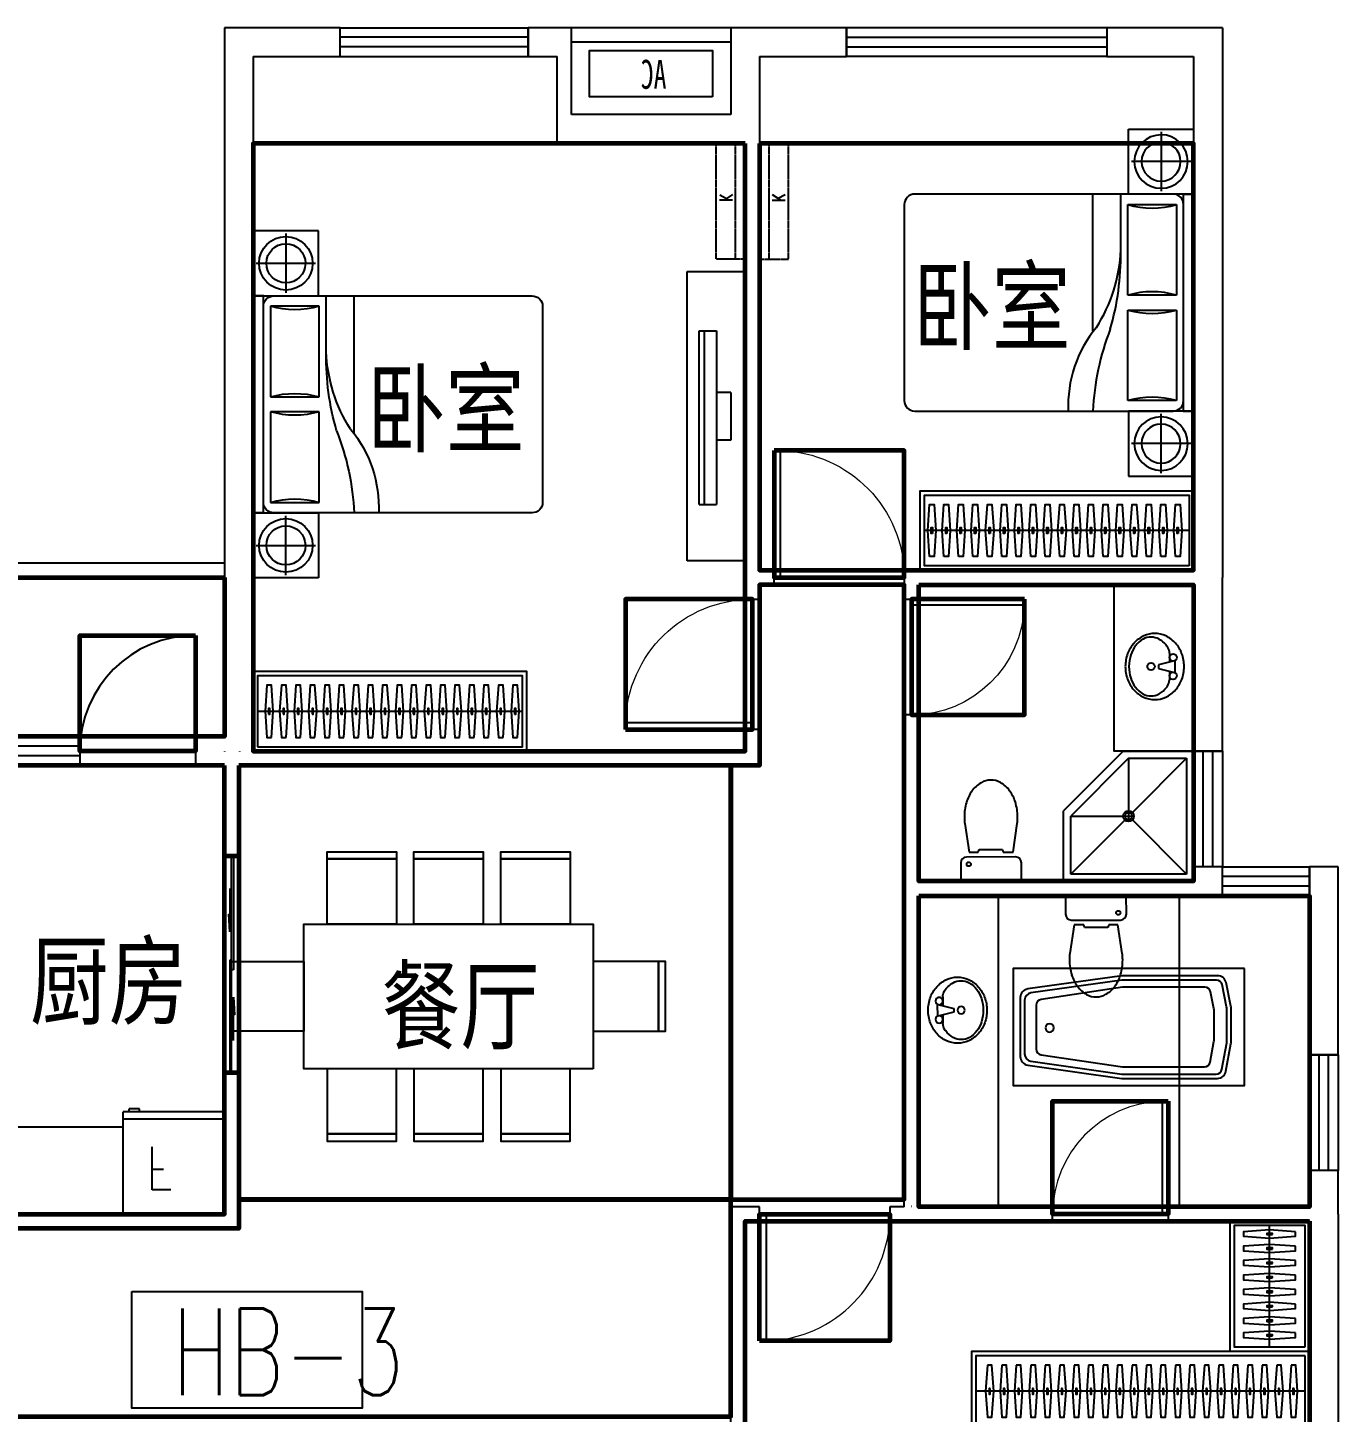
# Model space of a CAD drawing. Extents: x 4765935 to 4799335, y -1163545 to -1143942.
# Drawn here: x 4790275 to 4799335, y -1153512 to -1143942 of the extents above; entities that cross this region are included whole.
import ezdxf

# ---------------------------------------------------------------- set-up
doc = ezdxf.new("R2010")
doc.units = 0
doc.header["$MEASUREMENT"] = 0
doc.linetypes.add('HIDDEN', pattern=[0.375, 0.25, -0.125])
doc.layers.get('0').update_dxf_attribs({"linetype": 'CONTINUOUS'})
for name, color, linetype in [('Balcony(阳台)', 11, 'CONTINUOUS'), ('Elec(电器)', 33, 'CONTINUOUS'), ('Furniture(家具)', 8, 'CONTINUOUS'), ('Lvtry(厨卫)', 136, 'CONTINUOUS'), ('Text(文字)', 7, 'CONTINUOUS'), ('WALL', 2, 'CONTINUOUS'), ('WINDOW', 4, 'CONTINUOUS')]:
    doc.layers.add(name, color=color, linetype=linetype)
for name, color, linetype, lineweight in [('GT_卧室', 1, 'CONTINUOUS', 60), ('GT_卫生间', 5, 'CONTINUOUS', 60), ('GT_厨房', 4, 'CONTINUOUS', 60), ('GT_过道', 30, 'CONTINUOUS', 60), ('GT_门', 245, 'CONTINUOUS', 60), ('GT_阳台', 6, 'CONTINUOUS', 60), ('GT_餐厅', 3, 'CONTINUOUS', 60)]:
    doc.layers.add(name, color=color, linetype=linetype, lineweight=lineweight)
doc.styles.add('-黑体', font='simhei.ttf', dxfattribs={"width": 0.8})
doc.styles.add('_ZBHZ', font='simhei.ttf', dxfattribs={"width": 0.8})
doc.styles.add('HZ', font='txt', dxfattribs={"bigfont": 'hztxt'})

# ---------------------------------------------------------------- blocks, each defined once
blk = doc.blocks.new('*U31')
blk.add_line((-970, -275), (1305.1, -275))
for points in [[(-1000, 0), (1335.1, 0), (1335.1, -550), (-1000, -550)], [(-970, -30), (1305.1, -30), (1305.1, -520), (-970, -520)]]:
    blk.add_lwpolyline(points, close=True)
at = {"elevation": 0}
for points in [[(-874, -95), (-862, -275), (-874, -455), (-906, -455), (-918, -275), (-906, -95)], [(-774, -95), (-762, -275), (-774, -455), (-806, -455), (-818, -275), (-806, -95)], [(-674, -95), (-662, -275), (-674, -455), (-706, -455), (-718, -275), (-706, -95)], [(-574, -95), (-562, -275), (-574, -455), (-606, -455), (-618, -275), (-606, -95)], [(-474, -95), (-462, -275), (-474, -455), (-506, -455), (-518, -275), (-506, -95)], [(-374, -95), (-362, -275), (-374, -455), (-406, -455), (-418, -275), (-406, -95)], [(-274, -95), (-262, -275), (-274, -455), (-306, -455), (-318, -275), (-306, -95)], [(-174, -95), (-162, -275), (-174, -455), (-206, -455), (-218, -275), (-206, -95)], [(-74, -95), (-62, -275), (-74, -455), (-106, -455), (-118, -275), (-106, -95)], [(26, -95), (38, -275), (26, -455), (-6, -455), (-18, -275), (-6, -95)], [(126, -95), (138, -275), (126, -455), (94, -455), (82, -275), (94, -95)], [(226, -95), (238, -275), (226, -455), (194, -455), (182, -275), (194, -95)], [(326, -95), (338, -275), (326, -455), (294, -455), (282, -275), (294, -95)], [(426, -95), (438, -275), (426, -455), (394, -455), (382, -275), (394, -95)], [(526, -95), (538, -275), (526, -455), (494, -455), (482, -275), (494, -95)], [(626, -95), (638, -275), (626, -455), (594, -455), (582, -275), (594, -95)], [(726, -95), (738, -275), (726, -455), (694, -455), (682, -275), (694, -95)], [(826, -95), (838, -275), (826, -455), (794, -455), (782, -275), (794, -95)], [(926, -95), (938, -275), (926, -455), (894, -455), (882, -275), (894, -95)], [(1026, -95), (1038, -275), (1026, -455), (994, -455), (982, -275), (994, -95)], [(1126, -95), (1138, -275), (1126, -455), (1094, -455), (1082, -275), (1094, -95)], [(1226, -95), (1238, -275), (1226, -455), (1194, -455), (1182, -275), (1194, -95)]]:
    blk.add_lwpolyline(points, close=True, dxfattribs=at)
at = {"ltscale": 15, "elevation": 0}
for points in [[(-894, -255), (-886, -255), (-886, -295), (-894, -295)], [(-794, -255), (-786, -255), (-786, -295), (-794, -295)], [(-694, -255), (-686, -255), (-686, -295), (-694, -295)], [(-594, -255), (-586, -255), (-586, -295), (-594, -295)], [(-494, -255), (-486, -255), (-486, -295), (-494, -295)], [(-394, -255), (-386, -255), (-386, -295), (-394, -295)], [(-294, -255), (-286, -255), (-286, -295), (-294, -295)], [(-194, -255), (-186, -255), (-186, -295), (-194, -295)], [(-94, -255), (-86, -255), (-86, -295), (-94, -295)], [(6, -255), (14, -255), (14, -295), (6, -295)], [(106, -255), (114, -255), (114, -295), (106, -295)], [(206, -255), (214, -255), (214, -295), (206, -295)], [(306, -255), (314, -255), (314, -295), (306, -295)], [(406, -255), (414, -255), (414, -295), (406, -295)], [(506, -255), (514, -255), (514, -295), (506, -295)], [(606, -255), (614, -255), (614, -295), (606, -295)], [(706, -255), (714, -255), (714, -295), (706, -295)], [(806, -255), (814, -255), (814, -295), (806, -295)], [(906, -255), (914, -255), (914, -295), (906, -295)], [(1006, -255), (1014, -255), (1014, -295), (1006, -295)], [(1106, -255), (1114, -255), (1114, -295), (1106, -295)], [(1206, -255), (1214, -255), (1214, -295), (1206, -295)]]:
    blk.add_lwpolyline(points, close=True, dxfattribs=at)
blk = doc.blocks.new('*U33')
for p, q in [((128.2, 210), (0, 210)), ((0, 210), (0, -210)), ((168.2, -170), (168.2, 170)), ((400.3, 181.1), (201.9, 151.7)), ((201.9, 151.7), (201.9, 89.5)), ((201.9, 89.5), (220, 82.1)), ((220, 82.1), (220, -79.7)), ((220, -79.7), (201.9, -84.7)), ((201.9, -84.7), (201.9, -151.8)), ((201.9, -151.8), (398.4, -181.1)), ((0, -210), (128.2, -210))]:
    blk.add_line(p, q)
blk.add_circle((118.2, 154), 14.5)
for centre, radius, start, end in [((128.2, 170), 40, 359.99997, 89.99997), ((446, -167.7), 351.7, 90.29242, 97.76885), ((446, -167.7), 351.7, 73.6387, 90.29242), ((470.2, -85.1), 265.7, 54.45658, 73.6387), ((507.6, -32.8), 201.3, 30.12948, 54.45658), ((565.1, 0.6), 134.9, 0.29242, 30.12948), ((565.1, 0.6), 134.9, 330.45537, 0.29242), ((507.3, 33.4), 201.3, 306.12827, 330.45537), ((128.2, -170), 40, 269.99997, 359.99997), ((444.3, 167.7), 351.7, 262.5124, 270.29242), ((444.3, 167.7), 351.7, 270.29242, 286.94615), ((469.3, 85.4), 265.7, 286.94615, 306.12827)]:
    blk.add_arc(centre, radius, start, end)
blk = doc.blocks.new('浴缸')
blk.add_lwpolyline([(50, 0), (1650, 0), (1650, -810), (50, -810)], close=True)
for points in [[(236.4, -50), (899.3, -50), (1548.4, -141.9, -0.373608), (1600, -201.3), (1600, -405), (1600, -608.7, -0.373608), (1548.4, -668.1), (899.3, -760), (237.5, -760, -0.362448), (178.5, -710.7), (143.8, -519.9, -0.045009), (141.3, -493), (141.3, -289.7, -0.050682), (144.4, -259.5), (177.6, -97.9, -0.356057)], [(897.1, -80), (1527, -169.1, -0.373608), (1570, -218.7), (1570, -405), (1570, -591.3, -0.373608), (1527, -640.9), (897.1, -730), (245.9, -730, -0.362448), (206.5, -697.2), (173.3, -514.5, -0.045009), (171.3, -493), (171.3, -289.7, -0.050682), (173.8, -265.6), (205.3, -112, -0.356057), (244.5, -80)], [(893.4, -130), (1456.6, -213.8, -0.373608), (1491, -253.4), (1491, -405), (1491, -556.6, -0.373608), (1456.6, -596.2), (893.4, -680), (326.7, -680, -0.362448), (287.4, -647.2), (261.3, -503.8, -0.045009), (260.3, -493), (260.3, -289.7, -0.050682), (261.6, -277.6), (285.3, -162, -0.356057), (324.5, -130)]]:
    blk.add_lwpolyline(points, format="xyb", close=True)
blk.add_circle((1397.9, -410.8), 29)
blk = doc.blocks.new('*U38')
at = {"color": 0, "linetype": 'ByBlock'}
for p, q in [((-32.1, -173.1), (-92.7, -173.2)), ((37.7, -134.8), (-38.5, -135)), ((-12.8, -249.2), (-38.5, -147.7)), ((37.7, -147.5), (12.6, -249.2)), ((91.8, -172.8), (31.4, -172.9)), ((12.6, -249.2), (-12.8, -249.2))]:
    blk.add_line(p, q, dxfattribs=at)
at = {"color": 0, "linetype": 'ByBlock', "extrusion": (0, 0, -1)}
for centre, major_axis, start_param, end_param in [((-9.6, -302), (-161.8, 161.8), 0.056242, 0.430098), ((0.1, -328.1), (-181.5, 181.5), 0.430098, 0.782884), ((0.1, -328.1), (-181.5, 181.5), 0.782885, 1.135671), ((9.6, -301.9), (-161.8, 161.8), 1.135671, 1.509527), ((-24.5, -285.4), (146, 146), 4.360549, 4.768631), ((-17.8, -359.9), (148.2, 148.2), -1.431413, -1.379657), ((-92.5, -249.4), (53.9, 53.9), -1.379657, -0.787912), ((-63.9, -147.8), (-18, 18), 3.924477, 10.207662), ((63.1, -147.4), (-18, 18), 3.924477, 10.207662), ((92, -249), (53.9, 53.9), -0.787912, -0.224872), ((45.5, -323.1), (-115.8, 115.8), 1.345924, 1.849085), ((24.4, -285.2), (-146, 146), 1.509527, 1.917609), ((-47.4, -274.7), (-128.2, 128.2), 5.495273, 5.931345), ((-47.4, -274.7), (128.2, 128.2), 3.488405, 3.924477), ((-87.5, -300.2), (81.8, 81.8), 3.924477, 4.429073), ((-45.4, -323.4), (-115.8, 115.8), 5.999869, 6.422569), ((0, -300), (-18, 18), 3.924477, 10.207662), ((87.5, -299.8), (-81.8, 81.8), 1.849085, 2.353681), ((47.3, -274.5), (128.2, 128.2), 0.346813, 0.782885), ((47.3, -274.5), (-128.2, 128.2), 2.353681, 2.789753), ((-24.5, -264), (-146, 146), 4.65112, 5.059202), ((-87.5, -300.2), (-81.8, 81.8), 4.990678, 5.495273), ((-45.5, -276.9), (-115.8, 115.8), 4.567978, 4.990678), ((45.4, -276.6), (-115.8, 115.8), 2.858276, 3.280976), ((24.3, -263.9), (146, 146), 1.218956, 1.627038), ((87.5, -299.8), (81.8, 81.8), 0.782884, 1.28748), ((-9.7, -247.3), (-161.8, 161.8), 4.277264, 4.65112), ((-18.1, -240.2), (148.2, 148.2), 2.654889, 2.997182), ((-0.2, -221.1), (-181.5, 181.5), 3.924477, 4.277264), ((-0.3, -182.4), (191, 191), 2.353681, 2.654889), ((-0.3, -182.4), (-191, 191), 3.623269, 3.924477), ((-0.2, -221.1), (-181.5, 181.5), 3.571691, 3.924477), ((17.8, -240.1), (148.2, 148.2), 1.71018, 2.052473), ((9.5, -247.2), (-161.8, 161.8), 3.197835, 3.57169)]:
    blk.add_ellipse(centre, major_axis=major_axis, ratio=1, start_param=start_param, end_param=end_param, dxfattribs=at)
blk = doc.blocks.new('A$C549F0D6A')
at = {"layer": 'Furniture(家具)', "linetype": 'ByBlock'}
for points in [[(0, 524.7), (480, 524.7), (480, 74.7), (0, 74.7), (0, 524.7)], [(480, 74.7), (480, 24.7), (0, 24.7), (0, 74.7), (480, 74.7)]]:
    blk.add_lwpolyline(points, dxfattribs=at)
blk = doc.blocks.new('czd')
at = {"layer": 'Furniture(家具)', "linetype": 'ByBlock'}
blk.add_lwpolyline([(254292.1, -42311.9), (254292.1, -40311.9), (255292.1, -40311.9), (255292.1, -42311.9)], close=True, dxfattribs=at)
at = {"layer": 'Furniture(家具)', "color": 191}
for p, rotation in [((255032.1, -39787.2), 180), ((255816.8, -40951.9), 90), ((255816.8, -41551.9), 90), ((255816.8, -42151.9), 90)]:
    blk.add_blockref('A$C549F0D6A', p, dxfattribs=dict(at, rotation=rotation))
at = {"layer": 'Furniture(家具)', "color": 191, "xscale": -1, "rotation": 270}
for p in [(253767.4, -40951.9), (253767.4, -41551.9), (253767.4, -42151.9)]:
    blk.add_blockref('A$C549F0D6A', p, dxfattribs=at)
at = {"layer": 'Furniture(家具)', "color": 191, "xscale": -1}
blk.add_blockref('A$C549F0D6A', (255032.1, -42836.6), dxfattribs=at)
blk = doc.blocks.new('*U40')
blk.add_line((-970, -275), (-132.1, -275))
for points in [[(-1000, 0), (-102.1, 0), (-102.1, -550), (-1000, -550)], [(-970, -30), (-132.1, -30), (-132.1, -520), (-970, -520)]]:
    blk.add_lwpolyline(points, close=True)
at = {"elevation": 0}
for points in [[(-874, -95), (-862, -275), (-874, -455), (-906, -455), (-918, -275), (-906, -95)], [(-774, -95), (-762, -275), (-774, -455), (-806, -455), (-818, -275), (-806, -95)], [(-674, -95), (-662, -275), (-674, -455), (-706, -455), (-718, -275), (-706, -95)], [(-574, -95), (-562, -275), (-574, -455), (-606, -455), (-618, -275), (-606, -95)], [(-474, -95), (-462, -275), (-474, -455), (-506, -455), (-518, -275), (-506, -95)], [(-374, -95), (-362, -275), (-374, -455), (-406, -455), (-418, -275), (-406, -95)], [(-274, -95), (-262, -275), (-274, -455), (-306, -455), (-318, -275), (-306, -95)], [(-174, -95), (-162, -275), (-174, -455), (-206, -455), (-218, -275), (-206, -95)]]:
    blk.add_lwpolyline(points, close=True, dxfattribs=at)
at = {"ltscale": 15, "elevation": 0}
for points in [[(-894, -255), (-886, -255), (-886, -295), (-894, -295)], [(-794, -255), (-786, -255), (-786, -295), (-794, -295)], [(-694, -255), (-686, -255), (-686, -295), (-694, -295)], [(-594, -255), (-586, -255), (-586, -295), (-594, -295)], [(-494, -255), (-486, -255), (-486, -295), (-494, -295)], [(-394, -255), (-386, -255), (-386, -295), (-394, -295)], [(-294, -255), (-286, -255), (-286, -295), (-294, -295)], [(-194, -255), (-186, -255), (-186, -295), (-194, -295)]]:
    blk.add_lwpolyline(points, close=True, dxfattribs=at)
blk = doc.blocks.new('*U32')
for p, q in [((-300, 0), (-300, -700)), ((400, 0), (-300, 0)), ((400, 0), (400, -700)), ((30.2, -161.8), (-98.3, -161.8)), ((-98.3, -161.8), (-98.3, -457.3)), ((-20.9, -302.6), (-98.3, -302.6)), ((400, -650), (-300, -650)), ((400, -700), (-300, -700)), ((-257.9, -700), (-257.9, -720)), ((-186.8, -720), (-257.9, -720)), ((-186.8, -700), (-186.8, -720))]:
    blk.add_line(p, q)
blk = doc.blocks.new('$plan$00002156')
for p, q in [((-450, 450, 0), (450, 450, 0)), ((-450, -450, 0), (-450, 450, 0)), ((-400, 400, 0), (400, 400, 0)), ((-400, 400, 0), (-26.2175, 26.2175, 0)), ((-400, -400, 0), (-400, 400, 0)), ((26.4075, 26.41, 0), (400, 400, 0)), ((400, 400, 0), (400, 0, 0)), ((450, 450, 0), (450, -37.5, 0)), ((0, 0, 0), (-25, 0, 0)), ((0, 0, 0), (0, 25, 0)), ((25, 0, 0), (0, 0, 0)), ((0, -25, 0), (0, 0, 0)), ((0, -400, 0), (400, 0, 0)), ((400, 0, 0), (37.5, 0, 0)), ((-400, -400, 0), (-26.5225, -26.5225, 0)), ((0, -400, 0), (0, -37.5, 0)), ((37.5, -450, 0), (450, -37.5, 0)), ((37.5, -450, 0), (-450, -450, 0)), ((0, -400, 0), (-400, -400, 0))]:
    blk.add_line(p, q)
for radius in [37.5, 25]:
    blk.add_circle((0, 0, 0), radius)
blk = doc.blocks.new('空调室外机2')
at = {"ltscale": 0.5}
blk.add_lwpolyline([(0, 0), (850, 0), (850, 320), (0, 320)], close=True, dxfattribs=at)
at = {"ltscale": 0.5, "style": '_ZBHZ', "width": 0.65}
blk.add_text('AC', height=200, dxfattribs=at).set_placement((319.3, 54.6))
blk = doc.blocks.new('双人床1')
at = {"layer": 'Furniture(家具)', "ltscale": 30}
for p, q in [((810815.5, -158426.9), (810365.5, -158426.9)), ((810365.5, -158426.9), (810365.5, -158876.9)), ((810590.5, -158446.9), (810590.5, -158857)), ((810815.5, -158876.9), (810815.5, -158426.9)), ((810385.4, -158651.9), (810795.5, -158651.9)), ((810365.5, -158876.9), (810365.5, -160376.9)), ((810437.8, -158876.9), (810365.5, -158876.9)), ((810365.5, -158876.9), (810815.5, -158876.9)), ((810435.5, -158876.9), (810435.5, -160376.9)), ((810483.7, -159575.8), (810483.7, -158949.2)), ((810483.7, -158949.2), (810821.1, -158949.2)), ((812293.2, -158876.9), (810507.8, -158876.9)), ((810821.1, -158949.2), (810821.1, -159575.8)), ((812365.5, -160304.6), (812365.5, -158949.2)), ((811062.1, -159431.2), (811062.1, -160376.9)), ((810821.1, -159575.8), (810483.7, -159575.8)), ((810483.7, -160304.6), (810483.7, -159678.1)), ((810483.7, -159678.1), (810821.1, -159678.1)), ((810821.1, -159678.1), (810821.1, -160304.6)), ((810869.3, -159979.3), (810869.3, -160376.9)), ((810821.1, -160304.6), (810483.7, -160304.6)), ((810437.8, -160376.9), (810365.5, -160376.9)), ((810365.5, -160826.9), (810365.5, -160376.9)), ((810365.5, -160376.9), (810815.5, -160376.9)), ((810507.8, -160376.9), (812293.2, -160376.9)), ((810590.5, -160807), (810590.5, -160396.9)), ((810815.5, -160376.9), (810815.5, -160826.9)), ((810385.4, -160601.9), (810795.5, -160601.9)), ((810815.5, -160826.9), (810365.5, -160826.9))]:
    blk.add_line(p, q, dxfattribs=at)
for centre, radius, start, end in [((810590.5, -158651.9), 185, 0, 359.74776), ((810590.5, -158651.9), 135, 0, 359.6531), ((810507.8, -158949.2), 72.3, 90, 180), ((810652.4, -158370.9), 602.5, 253.7398, 286.2602), ((809290.5, -158796), 1773.4, 338.59306, 357.38399), ((810381.3, -158913.1), 851.6, 320.45392, 2.43274), ((812293.2, -158949.2), 72.3, 0, 90), ((812729.7, -159957.3), 1860.6, 163.96083, 180.67722), ((811937.5, -160032.9), 1069, 147.29248, 177.77095), ((810652.4, -160154.2), 602.5, 73.7398, 106.2602), ((810652.4, -159099.7), 602.5, 253.7398, 286.2602), ((810507.8, -160304.6), 72.3, 180, 270), ((810652.4, -160883), 602.5, 73.7398, 106.2602), ((812293.2, -160304.6), 72.3, 270, 0), ((810590.5, -160601.9), 185, 0.25224, 0), ((810590.5, -160601.9), 135, 0.3469, 0)]:
    blk.add_arc(centre, radius, start, end, dxfattribs=at)
blk = doc.blocks.new('*U34')
blk.add_line((-970, -275), (860.6, -275))
for points in [[(-1000, 0), (890.6, 0), (890.6, -550), (-1000, -550)], [(-970, -30), (860.6, -30), (860.6, -520), (-970, -520)]]:
    blk.add_lwpolyline(points, close=True)
at = {"elevation": 0}
for points in [[(-874, -95), (-862, -275), (-874, -455), (-906, -455), (-918, -275), (-906, -95)], [(-774, -95), (-762, -275), (-774, -455), (-806, -455), (-818, -275), (-806, -95)], [(-674, -95), (-662, -275), (-674, -455), (-706, -455), (-718, -275), (-706, -95)], [(-574, -95), (-562, -275), (-574, -455), (-606, -455), (-618, -275), (-606, -95)], [(-474, -95), (-462, -275), (-474, -455), (-506, -455), (-518, -275), (-506, -95)], [(-374, -95), (-362, -275), (-374, -455), (-406, -455), (-418, -275), (-406, -95)], [(-274, -95), (-262, -275), (-274, -455), (-306, -455), (-318, -275), (-306, -95)], [(-174, -95), (-162, -275), (-174, -455), (-206, -455), (-218, -275), (-206, -95)], [(-74, -95), (-62, -275), (-74, -455), (-106, -455), (-118, -275), (-106, -95)], [(26, -95), (38, -275), (26, -455), (-6, -455), (-18, -275), (-6, -95)], [(126, -95), (138, -275), (126, -455), (94, -455), (82, -275), (94, -95)], [(226, -95), (238, -275), (226, -455), (194, -455), (182, -275), (194, -95)], [(326, -95), (338, -275), (326, -455), (294, -455), (282, -275), (294, -95)], [(426, -95), (438, -275), (426, -455), (394, -455), (382, -275), (394, -95)], [(526, -95), (538, -275), (526, -455), (494, -455), (482, -275), (494, -95)], [(626, -95), (638, -275), (626, -455), (594, -455), (582, -275), (594, -95)], [(726, -95), (738, -275), (726, -455), (694, -455), (682, -275), (694, -95)], [(826, -95), (838, -275), (826, -455), (794, -455), (782, -275), (794, -95)]]:
    blk.add_lwpolyline(points, close=True, dxfattribs=at)
at = {"ltscale": 15, "elevation": 0}
for points in [[(-894, -255), (-886, -255), (-886, -295), (-894, -295)], [(-794, -255), (-786, -255), (-786, -295), (-794, -295)], [(-694, -255), (-686, -255), (-686, -295), (-694, -295)], [(-594, -255), (-586, -255), (-586, -295), (-594, -295)], [(-494, -255), (-486, -255), (-486, -295), (-494, -295)], [(-394, -255), (-386, -255), (-386, -295), (-394, -295)], [(-294, -255), (-286, -255), (-286, -295), (-294, -295)], [(-194, -255), (-186, -255), (-186, -295), (-194, -295)], [(-94, -255), (-86, -255), (-86, -295), (-94, -295)], [(6, -255), (14, -255), (14, -295), (6, -295)], [(106, -255), (114, -255), (114, -295), (106, -295)], [(206, -255), (214, -255), (214, -295), (206, -295)], [(306, -255), (314, -255), (314, -295), (306, -295)], [(406, -255), (414, -255), (414, -295), (406, -295)], [(506, -255), (514, -255), (514, -295), (506, -295)], [(606, -255), (614, -255), (614, -295), (606, -295)], [(706, -255), (714, -255), (714, -295), (706, -295)], [(806, -255), (814, -255), (814, -295), (806, -295)]]:
    blk.add_lwpolyline(points, close=True, dxfattribs=at)
blk = doc.blocks.new('电视2')
at = {"layer": 'Furniture(家具)'}
for p, q in [((0, -400), (0, 0)), ((0, 0), (2000, 0)), ((2000, 0), (2000, -400)), ((1590.2, -116.3), (390.2, -116.3)), ((2000, -400), (0, -400))]:
    blk.add_line(p, q, dxfattribs=at)
at = {"layer": 'Furniture(家具)', "ltscale": 30}
for p, q in [((390.2, -82.1), (390.2, -201.7)), ((390.2, -82.1), (1590.2, -82.1)), ((1590.2, -82.1), (1590.2, -201.7)), ((1589.7, -201.7), (390.2, -201.7)), ((835, -300), (835, -201.7)), ((1165, -300), (1165, -201.7)), ((1165, -300), (835, -300))]:
    blk.add_line(p, q, dxfattribs=at)
blk = doc.blocks.new('*U39')
at = {"linetype": 'HIDDEN', "ltscale": 0.3}
blk.add_line((0, -116.7), (800, -116.7), dxfattribs=at)
for p, q in [((407.6, -137.1), (407.6, -226.7)), ((447.9, -137.6), (407.6, -195.8)), ((445.3, -226.2), (419.6, -178.5))]:
    blk.add_line(p, q)
blk.add_lwpolyline([(800, -50), (0, -50), (0, -250), (800, -250)], close=True, dxfattribs=at)
blk = doc.blocks.new('$TCHSYS$WIN2D')
for p, q in [((-0.5, 0.5), (0.5, 0.5)), ((-0.5, 0.5), (-0.5, -0.5)), ((0.5, 0.5), (0.5, -0.5)), ((0.5, 0.1667), (-0.5, 0.1667)), ((0.5, -0.1667), (-0.5, -0.1667)), ((-0.5, -0.5), (0.5, -0.5))]:
    blk.add_line(p, q)
blk = doc.blocks.new('$DorLib2D$00000001')
for p, q in [((0.45, 0.975), (0.5, 0.975)), ((0.45, 0), (0.45, 0.975)), ((0.5, 0), (0.5, 0.975)), ((0.5, 0), (0.45, 0))]:
    blk.add_line(p, q)
at = {"lineweight": 13}
blk.add_arc((0.475, 0), 0.975, 91.4693, 180, dxfattribs=at)
blk = doc.blocks.new('$DorLib2D$00000131')
at = {"color": 0, "linetype": 'Continuous'}
for p, q in [((0.15, 0.125), (0.2319, 0.1973)), ((0.2319, 0.1973), (0.2319, 0.125)), ((-0.5, 0.125), (-0.5, 0)), ((0.0192, 0.125), (-0.5, 0.125)), ((0.0192, 0), (0.0192, 0.125)), ((0.35, 0.125), (0.15, 0.125)), ((-0.5, 0), (0.0192, 0)), ((-0.024, 0), (0.5, 0)), ((-0.024, -0.125), (-0.024, 0)), ((0.5, 0), (0.5, -0.125)), ((-0.35, -0.125), (-0.15, -0.125)), ((-0.2319, -0.1973), (-0.2319, -0.125)), ((-0.15, -0.125), (-0.2319, -0.1973)), ((0.5, -0.125), (-0.024, -0.125))]:
    blk.add_line(p, q, dxfattribs=at)

msp = doc.modelspace()

# ---------------------------------------------------------------- linework, layer by layer
at = {"layer": 'Balcony(阳台)'}
for p, q in [((4795135.1, -1143941.6), (4794035.1, -1143941.6)), ((4795135.1, -1144041.6), (4794035.1, -1144041.6)), ((4791635.1, -1147641.9), (4786735.1, -1147641.9)), ((4791635.1, -1147741.9), (4786735.1, -1147741.9))]:
    msp.add_line(p, q, dxfattribs=at)
at = {"layer": 'GT_卧室'}
for points in [[(4795235.1, -1144741.6), (4791835.1, -1144741.6), (4791835.1, -1148941.9), (4795235.1, -1148941.9), (4795235.1, -1144741.6)], [(4795335.1, -1144741.6), (4795335.1, -1147691.9), (4798335.1, -1147691.9), (4798335.1, -1144741.6), (4795335.1, -1144741.6)], [(4799135.1, -1152191.9), (4799135.1, -1157942.2), (4795235.1, -1157942.2), (4795235.1, -1152191.9), (4799135.1, -1152191.9)]]:
    msp.add_lwpolyline(points, dxfattribs=at)
at = {"layer": 'GT_卫生间'}
for points in [[(4796435.1, -1147791.9), (4798335.1, -1147791.9), (4798335.1, -1149841.9), (4796435.1, -1149841.9), (4796435.1, -1147791.9)], [(4796435.1, -1149941.9), (4799135.1, -1149941.9), (4799135.1, -1152091.9), (4796435.1, -1152091.9), (4796435.1, -1149941.9)]]:
    msp.add_lwpolyline(points, dxfattribs=at)
at = {"layer": 'GT_厨房'}
msp.add_lwpolyline([(4791635.1, -1149041.9), (4789535.1, -1149041.9), (4789535.1, -1152141.9), (4791635.1, -1152141.9), (4791635.1, -1149041.9)], dxfattribs=at)
at = {"layer": 'GT_过道'}
for points in [[(4795135.1, -1152041.9), (4796335.1, -1152041.9), (4796335.1, -1147791.9), (4795335.1, -1147791.9), (4795335.1, -1149041.9), (4795135.1, -1149041.9), (4795135.1, -1152041.9)], [(4786935.1, -1152316.9), (4786935.1, -1153542), (4795135.1, -1153542), (4795135.1, -1152041.9), (4791735.1, -1152041.9), (4791735.1, -1152241.9), (4786935.1, -1152241.9), (4786935.1, -1152316.9)]]:
    msp.add_lwpolyline(points, dxfattribs=at)
at = {"layer": 'GT_门'}
for points in [[(4795435.1, -1146864.4), (4795435.1, -1147741.9), (4796335.1, -1147741.9), (4796335.1, -1146864.4), (4795457.6, -1146864.4), (4795435.1, -1146864.4)], [(4794407.6, -1148791.9), (4795285.1, -1148791.9), (4795285.1, -1147891.9), (4794407.6, -1147891.9), (4794407.6, -1148791.9)], [(4797165.1, -1147891.9), (4796385.1, -1147891.9), (4796385.1, -1148691.9), (4797164.9, -1148691.9), (4797165.1, -1147891.9)], [(4791435.1, -1148141.9), (4791435.1, -1148941.9), (4790635.1, -1148941.9), (4790635.1, -1148141.9), (4791435.1, -1148141.9)], [(4791635.1, -1149666.9), (4791735.1, -1149666.9), (4791735.1, -1151166.9), (4791635.1, -1151166.9), (4791635.1, -1149666.9)], [(4798160.1, -1151361.9), (4798160.1, -1152141.9), (4797360.1, -1152141.9), (4797360.1, -1151361.9), (4798160.1, -1151361.9)], [(4795335.1, -1153019.4), (4795335.1, -1152141.9), (4796235.1, -1152141.9), (4796235.1, -1153019.4), (4795335.1, -1153019.4)]]:
    msp.add_lwpolyline(points, dxfattribs=at)
at = {"layer": 'GT_阳台'}
msp.add_lwpolyline([(4791635.1, -1147741.9), (4791635.1, -1148841.9), (4787535.1, -1148841.9), (4787535.1, -1147741.9), (4791635.1, -1147741.9)], dxfattribs=at)
at = {"layer": 'GT_餐厅'}
msp.add_lwpolyline([(4791735.1, -1149041.9), (4791735.1, -1152041.9), (4795135.1, -1152041.9), (4795135.1, -1149041.9), (4791735.1, -1149041.9)], dxfattribs=at)
at = {"layer": 'Lvtry(厨卫)'}
msp.add_line((4790935.1, -1151541.9), (4790135.1, -1151541.9), dxfattribs=at)
for points in [[(4798335.1, -1147791.9), (4798335.1, -1148941.9), (4797785.1, -1148941.9), (4797785.1, -1147791.9)], [(4796435.1, -1149941.9), (4796435.1, -1152091.9), (4796985.1, -1152091.9), (4796985.1, -1149941.9)], [(4799135.1, -1152091.9), (4799135.1, -1149941.9), (4798235.1, -1149941.9), (4798235.1, -1152091.9)]]:
    msp.add_lwpolyline(points, close=True, dxfattribs=at)
at = {"layer": 'Text(文字)', "elevation": 0}
msp.add_lwpolyline([(4790994.2, -1152676.6), (4792587.5, -1152676.6), (4792587.5, -1153482.7), (4790994.2, -1153482.7)], close=True, dxfattribs=at)
at = {"layer": 'WALL'}
for p, q in [((4791635.1, -1143941.6), (4791635.1, -1148841.9)), ((4792435.1, -1143941.6), (4791635.1, -1143941.6)), ((4792435.1, -1144141.6), (4792435.1, -1143941.6)), ((4794035.1, -1143941.6), (4793735.1, -1143941.6)), ((4793735.1, -1143941.6), (4793735.1, -1144141.6)), ((4794035.1, -1144541.6), (4794035.1, -1143941.6)), ((4795935.1, -1143941.6), (4795135.1, -1143941.6)), ((4795135.1, -1143941.6), (4795135.1, -1144541.6)), ((4795935.1, -1144141.6), (4795935.1, -1143941.6)), ((4798535.1, -1143941.6), (4797735.1, -1143941.6)), ((4797735.1, -1143941.6), (4797735.1, -1144141.6)), ((4798535.1, -1143941.6), (4798535.1, -1147741.9)), ((4791835.1, -1144141.6), (4791835.1, -1148941.9)), ((4791835.1, -1144141.6), (4792435.1, -1144141.6)), ((4793735.1, -1144141.6), (4793935.1, -1144141.6)), ((4793935.1, -1144741.6), (4793935.1, -1144141.6)), ((4795335.1, -1144141.6), (4795935.1, -1144141.6)), ((4795335.1, -1144141.6), (4795335.1, -1144641.6)), ((4797735.1, -1144141.6), (4798335.1, -1144141.6)), ((4798335.1, -1144141.6), (4798335.1, -1147691.9)), ((4795135.1, -1144541.6), (4794035.1, -1144541.6)), ((4795335.1, -1144641.6), (4795335.1, -1147691.9)), ((4795235.1, -1144741.6), (4793935.1, -1144741.6)), ((4795235.1, -1144741.6), (4795235.1, -1147741.9)), ((4795435.1, -1147691.9), (4795335.1, -1147691.9)), ((4795435.1, -1147791.9), (4795435.1, -1147691.9)), ((4796385.1, -1147691.9), (4796335.1, -1147691.9)), ((4796335.1, -1147691.9), (4796335.1, -1147791.9)), ((4798335.1, -1147691.9), (4796385.1, -1147691.9)), ((4795235.1, -1147741.9), (4795235.1, -1147891.9)), ((4795335.1, -1147791.9), (4795435.1, -1147791.9)), ((4795335.1, -1147891.9), (4795335.1, -1147791.9)), ((4796335.1, -1147791.9), (4796335.1, -1147891.9)), ((4796435.1, -1147891.9), (4796435.1, -1147791.9)), ((4798335.1, -1147791.9), (4796435.1, -1147791.9)), ((4798335.1, -1147791.9), (4798335.1, -1148941.9)), ((4798535.1, -1148941.9), (4798535.1, -1147741.9)), ((4795235.1, -1147891.9), (4795335.1, -1147891.9)), ((4796335.1, -1147891.9), (4796435.1, -1147891.9)), ((4796435.1, -1148691.9), (4796335.1, -1148691.9)), ((4796335.1, -1148691.9), (4796335.1, -1149841.9)), ((4796435.1, -1149841.9), (4796435.1, -1148691.9)), ((4791635.1, -1148841.9), (4791435.1, -1148841.9)), ((4791435.1, -1148841.9), (4791435.1, -1149041.9)), ((4795335.1, -1148791.9), (4795235.1, -1148791.9)), ((4795235.1, -1148791.9), (4795235.1, -1148941.9)), ((4795335.1, -1149041.9), (4795335.1, -1148791.9)), ((4791639.3, -1148945.8), (4791639.2, -1148941.7)), ((4791738.7, -1148942), (4791738.6, -1148945.6)), ((4791835.1, -1148941.9), (4795235.1, -1148941.9)), ((4798335.1, -1148941.9), (4798535.1, -1148941.9)), ((4791435.1, -1149041.9), (4791635.1, -1149041.9)), ((4791635.1, -1149041.9), (4791635.1, -1149666.9)), ((4791735.1, -1149041.9), (4795335.1, -1149041.9)), ((4791735.1, -1149666.9), (4791735.1, -1149041.9)), ((4791635.1, -1149666.9), (4791735.1, -1149666.9)), ((4798535.1, -1149741.9), (4798335.1, -1149741.9)), ((4798335.1, -1149741.9), (4798335.1, -1149841.9)), ((4798535.1, -1149941.9), (4798535.1, -1149741.9)), ((4799335.1, -1149741.9), (4799135.1, -1149741.9)), ((4799135.1, -1149741.9), (4799135.1, -1149941.9)), ((4799335.1, -1151041.9), (4799335.1, -1149741.9)), ((4796335.1, -1152091.9), (4796335.1, -1149841.9)), ((4796435.1, -1149841.9), (4798335.1, -1149841.9)), ((4796435.1, -1149941.9), (4798435.1, -1149941.9)), ((4796435.1, -1152091.9), (4796435.1, -1149941.9)), ((4798435.1, -1149941.9), (4798535.1, -1149941.9)), ((4799135.1, -1149941.9), (4799135.1, -1151041.9)), ((4799135.1, -1151041.9), (4799335.1, -1151041.9)), ((4791735.1, -1151166.9), (4791635.1, -1151166.9)), ((4791635.1, -1151166.9), (4791635.1, -1152141.9)), ((4791735.1, -1152241.9), (4791735.1, -1151166.9)), ((4799335.1, -1151841.9), (4799135.1, -1151841.9)), ((4799135.1, -1151841.9), (4799135.1, -1152091.9)), ((4799335.1, -1152141.9), (4799335.1, -1151841.9)), ((4795135.1, -1157942.2), (4795135.1, -1152091.9)), ((4795335.1, -1152091.9), (4795135.1, -1152091.9)), ((4795335.1, -1152191.9), (4795335.1, -1152091.9)), ((4796335.1, -1152091.9), (4796235.1, -1152091.9)), ((4796235.1, -1152091.9), (4796235.1, -1152191.9)), ((4796387.2, -1152090), (4796385.2, -1152089.9)), ((4797360.1, -1152091.9), (4796435.1, -1152091.9)), ((4797360.1, -1152191.9), (4797360.1, -1152091.9)), ((4799135.1, -1152091.9), (4798160.1, -1152091.9)), ((4798160.1, -1152091.9), (4798160.1, -1152191.9)), ((4789535.1, -1152141.9), (4791635.1, -1152141.9)), ((4795235.1, -1157942.2), (4795235.1, -1152191.9)), ((4795235.1, -1152191.9), (4795335.1, -1152191.9)), ((4796235.1, -1152191.9), (4796335.1, -1152191.9)), ((4796335.1, -1152191.9), (4797360.1, -1152191.9)), ((4796335.1, -1152191.9), (4796335.1, -1152191.9)), ((4798160.1, -1152191.9), (4799135.1, -1152191.9)), ((4799135.1, -1152191.9), (4799135.1, -1158542.2)), ((4799335.1, -1152141.9), (4799335.1, -1158642.2)), ((4789535.1, -1152241.9), (4791735.1, -1152241.9))]:
    msp.add_line(p, q, dxfattribs=at)
at = {"layer": 'WINDOW'}
for p, q in [((4794485.1, -1144741.6), (4791835.1, -1144741.6)), ((4795335.1, -1144741.6), (4798335.1, -1144741.6)), ((4796435.1, -1148691.9), (4796435.1, -1147891.9)), ((4791435.1, -1148941.9), (4791435.1, -1148141.9)), ((4790635.1, -1148841.9), (4789935.1, -1148841.9)), ((4791435.1, -1148841.9), (4789935.1, -1148841.9)), ((4790635.1, -1148841.9), (4790635.1, -1149041.9)), ((4790635.1, -1148908.6), (4789935.1, -1148908.6)), ((4790635.1, -1148975.2), (4789935.1, -1148975.2)), ((4790635.1, -1149041.9), (4789935.1, -1149041.9)), ((4791635.1, -1151166.9), (4791635.1, -1149666.9)), ((4791635.1, -1152135.5), (4791635.1, -1151535.5)), ((4798160.1, -1152091.9), (4797360.1, -1152091.9))]:
    msp.add_line(p, q, dxfattribs=at)
msp.add_arc((4791435.1, -1148941.9), 800, 90, 180, dxfattribs=at)

# ---------------------------------------------------------------- block references
at = {"layer": 'Elec(电器)', "xscale": -1}
msp.add_blockref('空调室外机2', (4795010.1, -1144418.6), dxfattribs=at)
at = {"layer": 'Elec(电器)', "xscale": -1, "rotation": 270}
msp.add_blockref('*U39', (4795285.1, -1145541.6), dxfattribs=at)
at = {"layer": 'Elec(电器)', "rotation": 90}
msp.add_blockref('*U39', (4795285.1, -1145541.6), dxfattribs=at)
at = {"layer": 'Furniture(家具)', "linetype": 'ByBlock', "rotation": 180}
msp.add_blockref('双人床1', (5608700.6, -1305468.8), dxfattribs=at)
at = {"layer": 'Furniture(家具)', "linetype": 'ByBlock', "xscale": -1, "rotation": 180}
msp.add_blockref('双人床1', (3981469.6, -1306172.1), dxfattribs=at)
at = {"layer": 'Furniture(家具)'}
for name, p, rotation in [('电视2', (4794835.1, -1147627.8), 90), ('*U34', (4797335.1, -1147691.9), 180.0001641379835), ('czd', (4751873.1, -1405429.4), 90)]:
    msp.add_blockref(name, p, dxfattribs=dict(at, rotation=rotation))
at = {"layer": 'Furniture(家具)', "xscale": -1}
for name, p, rotation in [('*U34', (4792835.1, -1148941.9), 179.9998358620165), ('*U40', (4799135.1, -1152089.8), 269.9998358620165), ('*U31', (4798135.1, -1153091.9), 359.9998358620165)]:
    msp.add_blockref(name, p, dxfattribs=dict(at, rotation=rotation))
at = {"layer": 'Lvtry(厨卫)', "extrusion": (0, 0, -1), "zscale": -0.9999999999999998, "rotation": 90.00186256057049}
msp.add_blockref('*U38', (-4798340.7, -1148357.4), dxfattribs=at)
at = {"layer": 'Lvtry(厨卫)', "rotation": 180}
msp.add_blockref('$plan$00002156', (4797885.1, -1149391.9, 0), dxfattribs=at)
at = {"layer": 'Lvtry(厨卫)', "extrusion": (0, 0, -1), "xscale": -1, "zscale": -1}
for name, p, rotation in [('*U33', (-4796935.1, -1149841.9), 269.8961741842434), ('*U33', (-4797659.7, -1149941.6), 89.89617418424339), ('*U38', (-4796428.5, -1150732.7), 269.9981374394296)]:
    msp.add_blockref(name, p, dxfattribs=dict(at, rotation=rotation))
at = {"layer": 'Lvtry(厨卫)', "xscale": -1}
for name, p, rotation in [('浴缸', (4798736.9, -1150444.4), 359.9998512032617), ('*U32', (4791235.1, -1152135.5), 180)]:
    msp.add_blockref(name, p, dxfattribs=dict(at, rotation=rotation))
at = {"layer": 'WINDOW'}
for name, p, xscale, yscale, zscale, rotation in [('$TCHSYS$WIN2D', (4793085.1, -1144041.6), -1300, 200, -1300, 179.9999999999878), ('$TCHSYS$WIN2D', (4796835.1, -1144041.6), 1800, -200, 1800, 180.000000001976), ('$DorLib2D$00000001', (4795885.1, -1147741.9), 900, -900, 900, 179.9999999965199), ('$DorLib2D$00000001', (4795285.1, -1148341.9), 900, -900, 900, 269.9999999999556), ('$DorLib2D$00000001', (4796385.1, -1148291.9), 800, -800, 800, 89.99999999857704), ('$TCHSYS$WIN2D', (4798435.1, -1149341.9), 800, 200, 800, 270.0000000002033), ('$DorLib2D$00000131', (4791685.1, -1150416.9), 1500, 100, 1500, 89.99999999994996), ('$TCHSYS$WIN2D', (4798835.1, -1149841.9), 600, -200, 600, 359.9999999999667), ('$TCHSYS$WIN2D', (4799235.1, -1151441.9), 800, 200, 800, 269.999999999768), ('$DorLib2D$00000001', (4797760.1, -1152141.9), -800, -800, -800, 179.9999999999766), ('$DorLib2D$00000001', (4795785.1, -1152141.9), -900, -900, -900, 3.8048608e-09)]:
    msp.add_blockref(name, p, dxfattribs=dict(at, xscale=xscale, yscale=yscale, zscale=zscale, rotation=rotation))

# ---------------------------------------------------------------- texts
at = {"layer": 'Text(文字)'}
for s, height, style, width, p in [('卧室', 500, '-黑体', 0.8, (4796393.4, -1146117.9)), ('卧室', 500, '-黑体', 0.8, (4792618.9, -1146826)), ('厨房', 500, '-黑体', 0.8, (4790290.8, -1150780)), ('餐厅', 500, '-黑体', 0.8, (4792721.2, -1150951.6)), ('HB-3', 600, 'HZ', 0.7, (4791274.3, -1153394.4, 0))]:
    msp.add_text(s, height=height, dxfattribs=dict(at, style=style, width=width)).set_placement(p)

doc.saveas('drawing.dxf')
